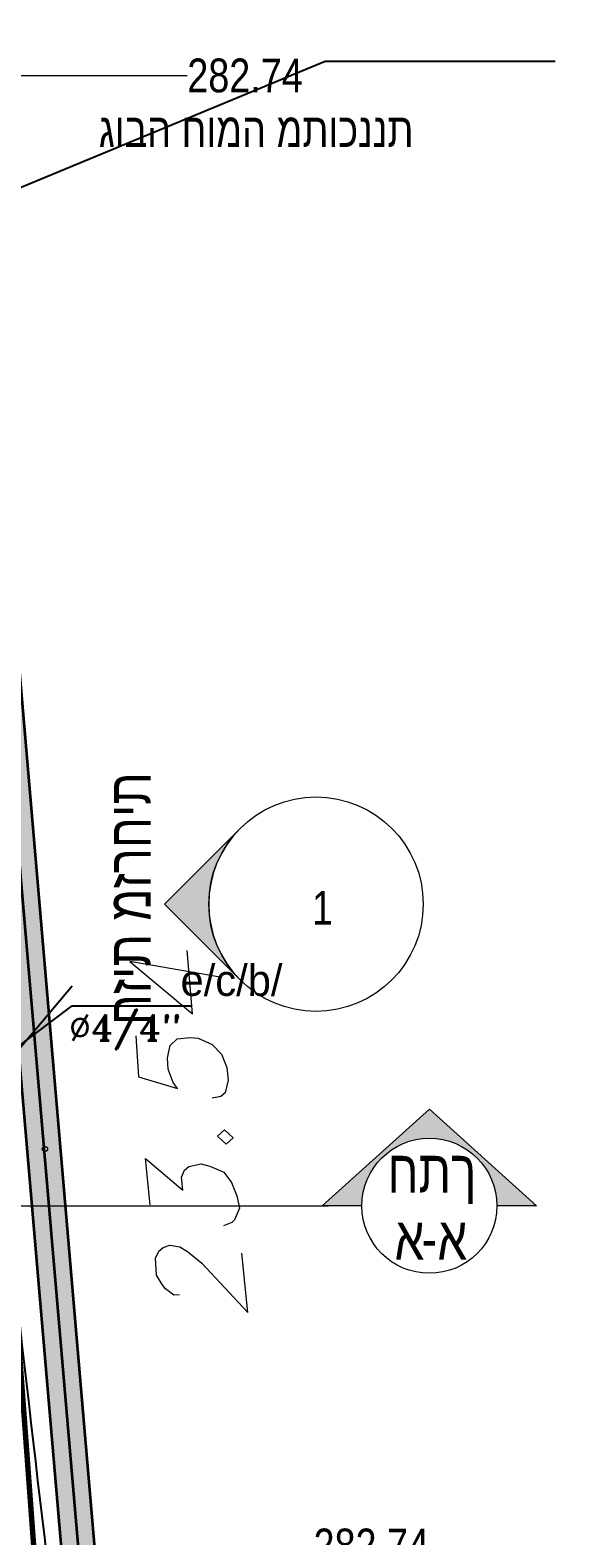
# Model space of a CAD drawing. Header units: centimetres. Extents: x 14435 to 32127, y -4289 to 2500.
# Drawn here: x 27825 to 28151, y -985 to -94 of the extents above; entities that cross this region are included whole.
import ezdxf
from ezdxf import colors
from ezdxf.entities.mleader import LeaderData, LeaderLine
from ezdxf.lldxf.tags import DXFTag
from ezdxf.math import Vec2, Vec3

# ---------------------------------------------------------------- set-up
doc = ezdxf.new("R2010")
doc.units = ezdxf.units.CM
for name, color, linetype in [('A', 251, 'Continuous'), ('cold water', 150, 'Continuous'), ('INS', 1, 'Continuous'), ('num of plumbing', 250, 'Continuous')]:
    doc.layers.add(name, color=color, linetype=linetype)
for name, color, linetype, lineweight in [('A-DETL', 7, 'Continuous', 5), ('A-WALL', 7, 'Continuous', 13), ('A-WALL-PATT', 7, 'Continuous', 35), ('G-ANNO-TEXT', 7, 'Continuous', 5), ('PDF_0', 7, 'Continuous', 5)]:
    doc.layers.add(name, color=color, linetype=linetype, lineweight=lineweight)
for name, color, linetype, lineweight, true_color in [('G-ANNO-SYMB', 240, 'Continuous', 5, 0xff2227), ('PDF_0-GDR', 3, 'Continuous', 5, 0x00ff00), ('PDF__THUM_SHIVUK', 30, 'Continuous', 5, 0xff7f00), ('PDF_C1609_0', 251, 'Continuous', 5, 0x656565), ('PDF_C1660_0_1', 3, 'Continuous', 5, 0x00ff00), ('מפת מדידה_dwg', 8, 'Continuous', 5, 0x767676)]:
    doc.layers.add(name, color=color, linetype=linetype, lineweight=lineweight, true_color=true_color)
doc.styles.add('Arial_10', font='arial.ttf', dxfattribs={"width": 0.8, "height": 20})
doc.styles.add('Arial_13', font='arial.ttf', dxfattribs={"width": 0.8, "height": 25})
doc.styles.add('BK', font='miryl')
doc.styles.add('rom', font='romant')
tags = doc.linetypes.add('DRAIN2', pattern='A,401.125552,-120.118606,["Drain",Standard,S=106.77204,R=0,X=0,Y=-53.993048],-453.689436', length=974.933594).pattern_tags.tags
tags[6] = DXFTag(74, 10)
tags = doc.linetypes.add('WATER', pattern='A,7.5,-1.155096,["Water",Standard,S=1.5,R=0,X=0,Y=-0.35773],-8.414339,7.5', length=24.569435).pattern_tags.tags
tags[6] = DXFTag(74, 10)

# ---------------------------------------------------------------- blocks, each defined once
blk = doc.blocks.new('מפת מדידה_dwg-896485-קרקע פיתוח')
at = {"layer": 'PDF_0', "color": 21, "lineweight": 25, "true_color": 0xffaaaa}
blk.add_line((32665.51, 24050.36), (32727.94, 24084.23), dxfattribs=at)
at = {"layer": 'PDF_0-GDR', "color": 81, "lineweight": 13, "true_color": 0xaaffaa, "flags": 128}
for points in [[(32374.51, 23011.25), (32997.77, 25122.28), (32147.01, 25373.06), (31040.17, 25882.04), (30300.52, 23866.25)], [(33944.87, 24842), (33016.82, 25115.93), (32408.37, 23055.69)]]:
    blk.add_lwpolyline(points, dxfattribs=at)
at = {"layer": 'PDF__THUM_SHIVUK', "color": 41, "true_color": 0xffd4aa, "flags": 128}
blk.add_lwpolyline([(31033.83, 25895.27), (32150.71, 25382.06), (33009.94, 25128.63), (32343.83, 22871.05), (31923.74, 23045.64), (31504.71, 23223.94), (31087.79, 23405.95), (30672.46, 23591.65), (30259.25, 23781.59)], dxfattribs=at)
at = {"layer": 'PDF_C1609_0', "color": 9, "lineweight": 13, "true_color": 0xcbcbcb, "flags": 128}
for points in [[(32810.48, 24057.77), (32764.97, 24085.28), (32788.25, 24042.96), (32798.84, 24078.94)], [(32752.28, 24042.96), (32744.87, 24019.68), (32763.92, 24004.86), (32762.86, 24009.1), (32762.86, 24017.56), (32764.97, 24023.91), (32769.21, 24030.26), (32774.5, 24032.38), (32781.91, 24030.26), (32786.14, 24028.14), (32792.49, 24021.79), (32795.66, 24014.39), (32795.66, 24005.92), (32793.55, 23998.52), (32789.31, 23992.17), (32786.14, 23991.11), (32780.85, 23992.17)], [(32723.71, 23946.67), (32731.11, 23973.12), (32744.87, 23947.72), (32746.99, 23955.13), (32750.16, 23958.3), (32753.34, 23959.36), (32760.74, 23958.3), (32764.97, 23955.13), (32771.32, 23948.78), (32773.44, 23941.37), (32773.44, 23932.91), (32772.38, 23925.5), (32767.09, 23920.21), (32764.97, 23919.15), (32759.68, 23919.15)], [(32720.53, 23890.58), (32717.36, 23891.64), (32714.18, 23896.93), (32713.12, 23900.11), (32712.07, 23906.46), (32715.24, 23915.98), (32718.42, 23919.15), (32721.59, 23920.21), (32725.82, 23920.21), (32731.11, 23917.04), (32734.29, 23912.8), (32739.58, 23903.28), (32754.39, 23866.25), (32763.92, 23900.11)]]:
    blk.add_lwpolyline(points, dxfattribs=at)
blk.add_lwpolyline([(32778.73, 23963.6), (32775.56, 23969.94), (32780.85, 23972.06), (32784.02, 23965.71)], close=True, dxfattribs=at)
at = {"layer": 'PDF_C1609_0', "color": 253, "lineweight": 13, "true_color": 0xaaaaaa}
blk.add_circle((32677.68, 24000.1), 1.59, dxfattribs=at)
at = {"layer": 'PDF_C1660_0_1', "color": 81, "lineweight": 13, "true_color": 0xaaffaa}
blk.add_line((33010.47, 25128.63), (32343.83, 22870.52), dxfattribs=at)
blk = doc.blocks.new('Section - ISH-SEC HEAD-234540-קרקע פיתוח')
at = {"layer": 'G-ANNO-SYMB'}
h = blk.add_hatch(color=7, dxfattribs=at)
edge = h.paths.add_edge_path(flags=0)
edge.add_line((0.0347, 0), (-0.2, 0))
edge.add_arc((-0.6, 0), 0.4, 0, 180)
edge.add_line((-1, 0), (-1.2347, 0))
edge.add_line((-1.2347, 0), (-0.6, 0.5715))
edge.add_line((-0.6, 0.5715), (0.0347, 0))
at = {"layer": 'G-ANNO-SYMB', "color": 7}
for p, q in [((-0.6, 0.5715), (-1.2347, 0)), ((0.0347, 0), (-0.6, 0.5715)), ((-1.2347, 0), (-1, 0)), ((-0.2, 0), (0.0347, 0))]:
    blk.add_line(p, q, dxfattribs=at)
for start, end in [(360, 180), (0, 180), (180, 0)]:
    blk.add_arc((-0.6, 0), 0.4, start, end, dxfattribs=at)
blk = doc.blocks.new('Elevation - שם מבט-109781-קרקע פיתוח')
at = {"layer": 'G-ANNO-SYMB', "color": 7}
blk.add_circle((0, 0), 0.635, dxfattribs=at)
blk = doc.blocks.new('Elevation - שם מבט-109699-קרקע פיתוח')
at = {"layer": 'G-ANNO-SYMB'}
h = blk.add_hatch(color=7, dxfattribs=at)
edge = h.paths.add_edge_path(flags=0)
edge.add_line((0, 0.898), (0.449, 0.449))
edge.add_arc((0, 0), 0.635, 45, 135)
edge.add_line((-0.449, 0.449), (0, 0.898))
at = {"layer": 'G-ANNO-SYMB', "color": 7}
for p, q in [((0, 0.898), (-0.449, 0.449)), ((0, 0.898), (-0.449, 0.449)), ((0.449, 0.449), (0, 0.898)), ((0.449, 0.449), (0, 0.898))]:
    blk.add_line(p, q, dxfattribs=at)
blk.add_arc((0, 0), 0.635, 45, 135, dxfattribs=at)
blk = doc.blocks.new('pituah')
at = {"layer": 'A-WALL-PATT', "lineweight": 13, "true_color": 0x636466}
blk.add_hatch(color=251, dxfattribs=at).paths.add_polyline_path([(60577.06, -12209.93), (60596.98, -12208.22), (60465.6, -10678.27), (60445.67, -10679.98), (60556.4, -11969.41)], flags=0)
at = {"layer": 'A-DETL', "color": 176, "lineweight": 35, "true_color": 0x000080}
blk.add_line((60454.78, -10669.16), (60656.2, -13014.65), dxfattribs=at)
at = {"layer": 'A-WALL', "lineweight": 35}
for p, q in [((60661.41, -12958.46), (60463.89, -10658.34)), ((60445.67, -10679.98), (60634.32, -12876.77))]:
    blk.add_line(p, q, dxfattribs=at)
at = {"layer": 'G-ANNO-SYMB', "color": 7}
blk.add_line((58219.39, -11874.89), (60723.86, -11874.89), dxfattribs=at)
at = {"layer": 'G-ANNO-TEXT'}
for p, q in [((60505.64, -11205.31), (60584.91, -11205.31)), ((60584.91, -11205.31), (60640.47, -11205.31))]:
    blk.add_line(p, q, dxfattribs=at)
at = {"layer": 'G-ANNO-SYMB', "color": 7, "xscale": 99.99999999999991, "yscale": 99.99999999999991, "zscale": 99.99999999999991}
blk.add_blockref('Elevation - שם מבט-109781-קרקע פיתוח', (60716.69, -11696.22), dxfattribs=at)
at = {"layer": 'G-ANNO-SYMB', "color": 7, "xscale": 99.99999999999991, "yscale": 99.99999999999991, "zscale": 99.99999999999991, "rotation": 89.99999999999962}
blk.add_blockref('Elevation - שם מבט-109699-קרקע פיתוח', (60716.69, -11696.22), dxfattribs=at)
at = {"layer": 'G-ANNO-SYMB', "color": 7, "extrusion": (0, 0, -1), "xscale": 99.99999999999991, "yscale": 99.99999999999991, "zscale": 99.99999999999991}
blk.add_blockref('Section - ISH-SEC HEAD-234540-קרקע פיתוח', (-60723.86, -11874.89), dxfattribs=at)
at = {"layer": 'מפת מדידה_dwg', "color": 31, "true_color": 0xffbfaa, "rotation": 21.33280097992486}
blk.add_blockref('מפת מדידה_dwg-896485-קרקע פיתוח', (38848.27, -46084.56), dxfattribs=at)
at = {"layer": 'G-ANNO-SYMB', "color": 7, "insert": (60593.79, -11767.9), "char_height": 25, "width": 174.4472, "attachment_point": 1, "rotation": 90, "style": 'Arial_13'}
blk.add_mtext('חזית מזרחית', dxfattribs=at)
at = {"layer": 'G-ANNO-SYMB', "color": 7, "attachment_point": 1}
for s, insert, char_height, width, style in [('\\fArial|b0|i0|c177|p34|;\\W.8;1', (60714.32, -11688.34), 20, 15.3924, 'Arial_10'), ('חתך', (60759.05, -11842.06), 25, 59.6455, 'Arial_13'), ('\\fArial|b0|i0|c177|p34|;\\W.8;א', (60763.29, -11881.75), 25, 19.2405, 'Arial_13'), ('\\fArial|b0|i0|c177|p34|;\\W.8;א', (60788.69, -11881.75), 25, 19.2405, 'Arial_13'), ('\\fArial|b0|i0|c177|p34|;\\W.8;-', (60779.16, -11881.75), 25, 11.5443, 'Arial_13')]:
    blk.add_mtext(s, dxfattribs=dict(at, insert=insert, char_height=char_height, width=width, style=style))
at = {"layer": 'G-ANNO-TEXT', "char_height": 20, "attachment_point": 1, "style": 'Arial_10'}
for s, insert, width in [('282.74', (60640.47, -11195.31), 84.6582), ('גובה חומה מתוכננת', (60588.08, -11227.72), 211.6455), ('282.74', (60715.25, -12066.11), 84.6582)]:
    blk.add_mtext(s, dxfattribs=dict(at, insert=insert, width=width))

msp = doc.modelspace()

# ---------------------------------------------------------------- block references
msp.add_blockref('pituah', (-32722.21, 11084.93))

# ---------------------------------------------------------------- next in the draw order: linework, layer by layer
at = {"color": 6, "linetype": 'DRAIN2', "ltscale": 0.005}
msp.add_open_spline([(27420.63, -328.23), (27541.16, -363.85), (27773.78, -432.59), (27812.75, -814.93), (27839.35, -1035.43), (27853.56, -1153.27)], degree=3, knots=[0, 0, 0, 0, 342.697758, 661.349911, 1027.138712, 1027.138712, 1027.138712, 1027.138712], dxfattribs=at)
at = {"layer": 'cold water', "linetype": 'WATER', "lineweight": 15, "ltscale": 0.08, "const_width": 3.2}
msp.add_lwpolyline([(25852.92, -1715.2), (27772.99, -1715.2, 0.435947), (27872.72, -1607.84), (27772.73, -252.17)], format="xyb", dxfattribs=at)

# ---------------------------------------------------------------- next in the draw order: texts
at = {"layer": 'G-ANNO-TEXT', "char_height": 20, "attachment_point": 1, "style": 'Arial_10'}
for insert, width in [((27988.11, -110.38), 7.6962), ((28040.5, -142.79), 4.4895), ((28062.89, -981.19), 7.6962)]:
    msp.add_mtext('\\fArial|b0|i0|c177|p34|;\\W.8; ', dxfattribs=dict(at, insert=insert, width=width))
at = {"layer": 'INS', "color": 6, "lineweight": 5}
for s, height, style, p in [('e/c/b/', 18.455, 'BK', (27914.25, -665.65, -10743.81)), ('%%C4/4"', 15.367, 'rom', (27848.17, -692.07, -19.2))]:
    msp.add_text(s, height=height, dxfattribs=dict(at, style=style)).set_placement(p)

# ---------------------------------------------------------------- next in the draw order: leaders
at = {"layer": 'A', "color": 6, "linetype": 'Continuous', "lineweight": 9}
ml = msp.add_multileader_mtext('Standard', dxfattribs=at)
ml.set_content('')
ml.set_leader_properties()
ml.build(insert=Vec2(0, 0))
ml.multileader.update_dxf_attribs({"text_right_attachment_type": 6, "dogleg_length": 0.36, "arrow_head_size": 5})
ctx = ml.context
ctx.base_point, ctx.char_height, ctx.arrow_head_size, ctx.landing_gap_size, ctx.plane_origin = Vec3(27920.91, -671.53), 0.18, 5, 0.09, Vec3(27401.69, -870.98)
ctx.right_attachment = 6
notes = []
notes.append((ctx, [(1, (1, 1, 0), (27850.13, -671.53), (1, 0), 70.77, [(0, [(27783.65, -721.45)], 0, [])])]))
ctx.mtext, ml.multileader.dxf.content_type = None, 0
at = {"layer": 'num of plumbing', "color": 1, "lineweight": 18}
ml = msp.add_multileader_mtext('Standard', dxfattribs=at)
ml.set_content('')
ml.set_leader_properties()
ml.build(insert=Vec2(0, 0))
ml.multileader.update_dxf_attribs({"text_right_attachment_type": 6, "dogleg_length": 0.36, "arrow_head_size": 30})
ctx = ml.context
ctx.base_point, ctx.char_height, ctx.arrow_head_size, ctx.landing_gap_size, ctx.plane_origin = Vec3(28136.06, -111.9, 6.4), 0.18, 30, 0.09, Vec3(28089.85, 8.25, 6.4)
ctx.right_attachment = 6
notes.append((ctx, [(1, (1, 1, 0), (27999.89, -111.9, 6.4), (1, 0), 136.17, [(0, [(27769.42, -207.3, 6.4)], 0, [])])]))
ctx.mtext, ml.multileader.dxf.content_type = None, 0
for ctx, leaders in notes:
    for number, flags, end, landing, length, lines in leaders:
        leader = LeaderData()
        leader.index, (leader.has_last_leader_line, leader.has_dogleg_vector, leader.attachment_direction) = number, flags
        leader.last_leader_point, leader.dogleg_vector, leader.dogleg_length = Vec3(end), Vec3(landing), length
        for number, points, colour, breaks in lines:
            line = LeaderLine()
            line.index, line.vertices, line.color, line.breaks = number, Vec3.list(points), colors.encode_raw_color(colour), breaks
            leader.lines.append(line)
        ctx.leaders.append(leader)

doc.saveas('drawing.dxf')
